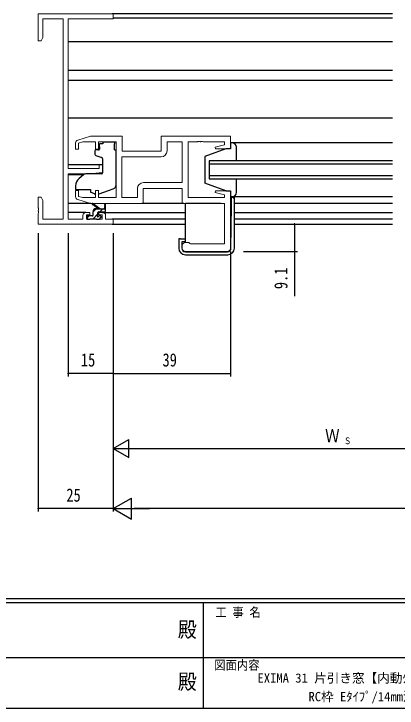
# Model space of a CAD drawing. Units: millimetres, scale not verified. Extents: x -1073 to 397, y -282 to 282.
# Drawn here: x -71.9 to 55.6, y -282.1 to -51 of the extents above; entities that cross this region are included whole.
import ezdxf
from ezdxf.enums import TextEntityAlignment as Align

# ---------------------------------------------------------------- set-up
doc = ezdxf.new("R2010")
doc.units = ezdxf.units.MM
doc.header["$LTSCALE"] = 2
for name, color, linetype in [('0-1_USER1', 3, 'Continuous'), ('0-3_YKK_12', 2, 'Continuous'), ('0-4_YKK_13', 4, 'Continuous'), ('0-6_YKK_D', 6, 'Continuous'), ('0-7_YKK_ZWAK', 7, 'Continuous')]:
    doc.layers.add(name, color=color, linetype=linetype)
doc.layers.add('0-2_YKK_11', color=7, linetype='Continuous', lineweight=18)
doc.styles.add('ＭＳ ゴシック', font='')
doc.styles.get('ＭＳ ゴシック').set_extended_font_data('MS Gothic')

msp = doc.modelspace()

# ---------------------------------------------------------------- linework, layer by layer
at = {"layer": '0-2_YKK_11'}
for p, q in [((-63.9, -51.005), (-38.9, -51.005)), ((-63.9, -60.005), (-63.9, -51.005)), ((-55.53, -52.635), (-62.27, -52.635)), ((-62.27, -52.635), (-62.27, -58.914)), ((-55.53, -119.375), (-55.53, -52.635)), ((-53.9, -52.635), (-53.9, -102.505)), ((-38.9, -52.635), (-53.9, -52.635)), ((-38.9, -51.005), (-38.9, -52.635)), ((-62.9, -60.005), (-63.9, -60.005)), ((-62.27, -58.914), (-62.9, -60.005)), ((-50.687, -92.991), (-46.4, -91.705)), ((-46.4, -91.705), (-35.9, -91.705)), ((-35.9, -91.705), (-35.9, -96.705)), ((-22.9, -91.705), (0.1, -91.705)), ((-22.9, -96.705), (-22.9, -91.705)), ((0.1, -91.705), (0.1, -95.905)), ((-51.4, -96.005), (-51.4, -93.949)), ((-49.005, -93.635), (-50.4, -94.053)), ((-50.4, -94.053), (-50.4, -96.005)), ((-44.8, -93.635), (-49.005, -93.635)), ((-44.8, -96.005), (-44.8, -93.635)), ((-37.9, -93.635), (-43.8, -93.635)), ((-43.8, -93.635), (-43.8, -96.005)), ((-37.9, -112.175), (-37.9, -93.635)), ((-20.97, -93.635), (-15.9, -93.635)), ((-20.97, -96.635), (-20.97, -93.635)), ((-13.9, -93.635), (-13.9, -112.175)), ((-10.858, -93.635), (-13.9, -93.635)), ((-10.675, -93.515), (-10.858, -93.635)), ((-10.125, -93.515), (-10.675, -93.515)), ((-9.942, -93.635), (-10.125, -93.515)), ((-9.858, -93.635), (-9.942, -93.635)), ((-9.675, -93.515), (-9.858, -93.635)), ((-9.125, -93.515), (-9.675, -93.515)), ((-8.942, -93.635), (-9.125, -93.515)), ((-1.83, -93.635), (-8.942, -93.635)), ((-4.929, -95.383), (-1.83, -94.552)), ((-1.83, -94.552), (-1.83, -93.635)), ((-50.4, -96.005), (-51.4, -96.005)), ((-43.8, -96.005), (-44.8, -96.005)), ((-35.9, -96.705), (-22.9, -96.705)), ((-4.86, -95.905), (-4.929, -95.383)), ((0.1, -95.905), (-4.86, -95.905)), ((-35.97, -98.635), (-22.97, -98.635)), ((-35.97, -112.175), (-35.97, -98.635)), ((-35.97, -112.175), (-35.97, -98.635)), ((-43.6, -101.205), (-42.4, -101.205)), ((-43.6, -102.505), (-43.6, -101.205)), ((-42.4, -101.205), (-42.4, -103.811)), ((-53.9, -102.505), (-43.6, -102.505)), ((-42.4, -103.811), (-46.9, -104.205)), ((-53.9, -104.205), (-53.9, -119.375)), ((-46.9, -104.205), (-53.9, -104.205)), ((-51.4, -111.861), (-51.4, -109.805)), ((-51.4, -109.805), (-50.4, -109.805)), ((-50.4, -109.805), (-50.4, -111.757)), ((-44.8, -112.175), (-44.8, -109.805)), ((-44.8, -109.805), (-43.8, -109.805)), ((-43.8, -109.805), (-43.8, -112.175)), ((-30.83, -109.175), (-30.83, -112.175)), ((-28.9, -109.105), (-28.9, -114.105)), ((-15.9, -109.105), (-28.9, -109.105)), ((-15.9, -114.105), (-15.9, -109.105)), ((-4.929, -110.427), (-4.86, -109.905)), ((-1.83, -111.258), (-4.929, -110.427)), ((-4.86, -109.905), (0.1, -109.905)), ((0.1, -109.905), (0.1, -129.105)), ((-63.9, -112.005), (-62.9, -112.005)), ((-63.9, -115.547), (-63.9, -112.005)), ((-62.9, -112.005), (-62.27, -113.096)), ((-62.27, -113.096), (-62.27, -119.375)), ((-46.4, -114.105), (-50.687, -112.819)), ((-50.4, -111.757), (-49.005, -112.175)), ((-49.005, -112.175), (-44.8, -112.175)), ((-43.8, -112.175), (-37.9, -112.175)), ((-30.83, -112.175), (-35.97, -112.175)), ((-13.9, -112.175), (-1.83, -112.175)), ((-1.83, -112.175), (-1.83, -111.258)), ((-63.78, -115.73), (-63.9, -115.547)), ((-28.9, -114.105), (-46.4, -114.105)), ((-1.83, -114.105), (-15.9, -114.105)), ((-1.83, -127.605), (-1.83, -114.105)), ((-63.9, -116.463), (-63.78, -116.28)), ((-63.9, -116.547), (-63.9, -116.463)), ((-63.78, -116.73), (-63.9, -116.547)), ((-63.9, -117.463), (-63.78, -117.28)), ((-63.9, -121.005), (-63.9, -117.463)), ((-63.78, -116.28), (-63.78, -115.73)), ((-63.78, -117.28), (-63.78, -116.73)), ((-48, -117.105), (-46.7, -117.105)), ((-46.7, -117.105), (-46.7, -117.905)), ((-43.7, -117.105), (-42.4, -117.105)), ((-43.7, -117.905), (-43.7, -117.105)), ((-62.27, -119.375), (-55.53, -119.375)), ((-53.9, -119.375), (-49, -119.375)), ((-49, -119.375), (-49, -118.105)), ((-47.8, -117.905), (-47.8, -119.375)), ((-46.7, -117.905), (-47.8, -117.905)), ((-47.8, -119.375), (-42.6, -119.375)), ((-42.6, -117.905), (-43.7, -117.905)), ((-42.6, -119.375), (-42.6, -117.905)), ((-41.4, -118.105), (-41.4, -119.375)), ((-41.4, -119.375), (-38.9, -119.375)), ((-38.9, -119.375), (-38.9, -121.005)), ((-38.9, -121.005), (-63.9, -121.005)), ((-15.9, -129.105), (-15.9, -128.105)), ((-14.9, -127.105), (-13.7, -127.105)), ((-13.7, -127.105), (-13.4, -127.405)), ((-13.4, -127.405), (-13.2, -127.605)), ((-13.2, -127.605), (-1.83, -127.605)), ((-0.9, -130.105), (-14.9, -130.105))]:
    msp.add_line(p, q, dxfattribs=at)
msp.add_lwpolyline([(-15.9, -93.635), (-15.9, -107.175), (-28.83, -107.175)], dxfattribs=at)
for centre, radius, start, end in [((-50.4, -93.949), 1, 106.69926, 180.00004), ((-22.97, -96.635), 2, 270.00001, 359.99999), ((-28.83, -109.175), 2, 90.00001, 179.99999), ((-50.4, -111.861), 1, 179.99996, 253.30074), ((-48, -118.105), 1, 90.00001, 179.99999), ((-42.4, -118.105), 1, 0.00001, 89.99999), ((-14.9, -128.105), 1, 90.00001, 179.99999), ((-14.9, -129.105), 1, 180.00001, 269.99999), ((-0.9, -129.105), 1, 270.00001, 359.99999)]:
    msp.add_arc(centre, radius, start, end, dxfattribs=at)
at = {"layer": '0-3_YKK_12'}
for p, q in [((54.1, -51.005), (-39.2, -51.005)), ((54.1, -52.405), (-38.9, -52.405)), ((54.1, -60.305), (-53.9, -60.305)), ((54.1, -69.805), (-53.9, -69.805)), ((54.1, -73.205), (-53.9, -73.205)), ((54.1, -85.705), (-53.9, -85.705)), ((54.1, -93.905), (0.1, -93.905)), ((-42.4, -101.205), (-53.9, -101.205)), ((54.1, -99.905), (-6.9, -99.905)), ((-6.9, -99.905), (-6.9, -105.905)), ((-6.9, -100.905), (54.1, -100.905)), ((54.1, -99.905), (53.6, -99.905)), ((53.6, -100.905), (54.1, -100.905)), ((-48.777, -104.605), (-53.9, -104.605)), ((54.1, -104.905), (-6.9, -104.905)), ((-6.9, -105.905), (54.1, -105.905)), ((54.1, -104.905), (53.6, -104.905)), ((53.6, -105.905), (54.1, -105.905)), ((54.1, -111.905), (0.1, -111.905)), ((-46.327, -114.105), (-53.9, -114.105)), ((-15.4, -114.105), (-29.4, -114.105)), ((54.1, -114.105), (1.435, -114.105)), ((-48, -117.105), (-53.9, -117.105)), ((-42.4, -117.105), (-14.865, -117.105)), ((1.435, -117.105), (54.1, -117.105)), ((-14.865, -119.375), (-39.2, -119.375)), ((54.1, -119.375), (1.435, -119.375)), ((-39.2, -121.005), (-14.865, -121.005)), ((1.435, -121.005), (54.1, -121.005))]:
    msp.add_line(p, q, dxfattribs=at)
at = {"layer": '0-4_YKK_13'}
for p, q in [((-43.47, -95.305), (-43.47, -94.305)), ((-42.3, -94.305), (-43.47, -94.305)), ((-42.3, -93.635), (-38.5, -93.635)), ((-42.3, -93.635), (-42.3, -94.305)), ((-38.5, -93.635), (-38.5, -94.305)), ((-38.5, -95.305), (-38.5, -94.305)), ((0.1, -93.905), (0.1, -95.905)), ((0.6, -93.905), (0.1, -93.905)), ((-45, -96.605), (-45, -97.655)), ((-43.77, -96.305), (-44.7, -96.305)), ((-43.47, -95.305), (-43.47, -96.005)), ((-38.5, -96.305), (-38.5, -95.305)), ((-38.5, -96.305), (-37.9, -96.305)), ((-37.9, -107.86), (-37.9, -96.305)), ((-1.4, -95.905), (-8.4, -98.505)), ((0.1, -95.905), (-1.4, -95.905)), ((2.1, -99.905), (2.1, -95.405)), ((-44.671, -98.125), (-42.671, -98.853)), ((-42.4, -99.301), (-42.4, -103.908)), ((-8.4, -98.505), (-8.4, -107.305)), ((-48.637, -104.488), (-50.328, -105.907)), ((-42.617, -104.207), (-48.003, -104.254)), ((2.1, -110.405), (2.1, -105.905)), ((-51.4, -108.205), (-51.4, -109.505)), ((-1.4, -109.905), (-8.4, -107.305)), ((-51.4, -109.505), (-46.4, -109.505)), ((-46.4, -109.505), (-46.4, -109.805)), ((-46.4, -109.805), (-46.4, -110.302)), ((-45.094, -110.911), (-46.4, -110.302)), ((-43.528, -110.946), (-38.891, -109.271)), ((-1.4, -109.905), (0.1, -109.905)), ((0.1, -109.905), (0.1, -111.905)), ((0.1, -111.905), (0.6, -111.905)), ((0.428, -114.887), (0.521, -113.105)), ((0.435, -114.405), (0.435, -111.905)), ((0.545, -112.105), (0.545, -111.905)), ((0.569, -112.105), (0.545, -112.105)), ((0.935, -112.105), (0.569, -112.105)), ((1.435, -112.605), (1.435, -111.905)), ((1.435, -113.105), (1.435, -112.605)), ((1.435, -129.005), (1.435, -113.105)), ((-43.9, -115.875), (-45.719, -114.474)), ((-43.3, -115.875), (-45.518, -114.192)), ((-41.7, -114.749), (-41.899, -115.875)), ((-41.4, -116.575), (-41.4, -114.576)), ((-14.865, -126.905), (-14.865, -114.105)), ((-3.529, -114.105), (-14.865, -114.105)), ((-3.029, -114.105), (-3.529, -114.105)), ((0.1, -114.405), (0.444, -114.405)), ((0.305, -129.015), (0.428, -114.887)), ((0.428, -114.887), (0.43, -114.677)), ((0.43, -114.677), (0.444, -114.405)), ((-44.54, -115.875), (-45.6, -116.935)), ((-45.6, -117.975), (-45.6, -116.875)), ((-44, -117.58), (-45.595, -119.175)), ((-44.6, -115.875), (-41.4, -115.875)), ((-44, -117.814), (-44, -117.175)), ((-43.7, -116.875), (-41.7, -116.875)), ((-42.295, -115.875), (-43.295, -116.875)), ((-46.94, -118.275), (-47.6, -118.935)), ((-47.6, -118.575), (-47.6, -119.075)), ((-45.9, -118.275), (-47.3, -118.275)), ((-47.3, -119.375), (-46.8, -119.375)), ((-46.6, -119.175), (-44.5, -119.175)), ((-44.3, -119.375), (-43.7, -119.375)), ((-43.2, -118.275), (-43.539, -118.275)), ((-43.488, -119.287), (-42.988, -118.787)), ((-16.565, -125.905), (-14.865, -125.905)), ((-14.865, -126.905), (-16.065, -126.905)), ((-16.065, -126.905), (-16.065, -129.005)), ((-14.865, -130.205), (-0.895, -130.205)), ((-14.865, -131.205), (-0.765, -131.205))]:
    msp.add_line(p, q, dxfattribs=at)
msp.add_lwpolyline([(-16.565, -125.905), (-17.065, -125.905), (-17.065, -129.005)], dxfattribs=at)
for centre, radius, start, end in [((0.6, -95.405), 1.5, 0, 90), ((-44.7, -96.605), 0.3, 90, 180), ((-43.77, -96.005), 0.3, 270, 0), ((-44.5, -97.655), 0.5, 180, 250), ((-42.9, -99.301), 0.5, 0, 70), ((-42.7, -103.908), 0.3, 270.5, 0), ((-48.4, -108.205), 3, 130, 180), ((-47.994, -105.254), 1, 90.5, 130), ((-39.4, -107.86), 1.5, 289.85326, 0), ((-44.671, -110.005), 1, 245, 262.59308), ((0.6, -110.405), 1.5, 270, 0), ((-43.868, -110.005), 1, 273.88684, 289.85326), ((0.935, -112.605), 0.5, 360, 90), ((-45.7, -114.275), 0.2, 24.41711, 264.41711), ((-41.6, -114.576), 0.2, 360, 240), ((-44.6, -116.875), 1, 90, 180), ((-44.3, -117.814), 0.3, 303.05573, 360), ((-43.7, -117.175), 0.3, 90, 180), ((-41.7, -116.575), 0.3, 270, 360), ((-47.3, -118.575), 0.3, 90, 180), ((-47.3, -119.075), 0.3, 180, 270), ((-46.8, -119.175), 0.2, 270, 360), ((-45.9, -117.975), 0.3, 270, 360), ((-44.3, -119.175), 0.2, 180, 270), ((-44, -118.275), 0.25, 123.05573, 326.94427), ((-43.539, -118.575), 0.3, 90, 146.94427), ((-43.7, -119.075), 0.3, 270, 315), ((-43.2, -118.575), 0.3, 315, 90), ((-14.865, -129.005), 2.2, 180, 270), ((-14.865, -129.005), 1.2, 180, 270), ((-0.895, -129.005), 1.2, 270, 359.5), ((-0.765, -129.005), 2.2, 270, 0)]:
    msp.add_arc(centre, radius, start, end, dxfattribs=at)
at = {"layer": '0-6_YKK_D'}
for p, q in [((4.435, -121.005), (22.435, -121.005)), ((21.435, -121.005), (21.435, -130.105)), ((-63.9, -124.005), (-63.9, -216.7)), ((-53.9, -124.005), (-53.9, -171.703)), ((-38.9, -124.005), (-38.9, -216.7)), ((-38.9, -124.005), (-38.9, -216.7)), ((-38.9, -124.005), (-38.9, -171.703)), ((-38.9, -124.005), (-38.9, -171.703)), ((0.1, -130.105), (0.1, -171.703)), ((4.435, -130.105), (22.435, -130.105)), ((21.435, -130.105), (21.435, -145.005)), ((-38.9, -170.703), (-53.9, -170.703)), ((-38.9, -170.703), (0.1, -170.703)), ((-38.9, -178.7), (-38.9, -196.7)), ((-38.9, -195.7), (-33.704, -192.7)), ((-33.704, -198.7), (-33.704, -192.7)), ((-38.9, -195.7), (-28.508, -195.7)), ((-38.9, -195.7), (-33.704, -198.7)), ((-32.9, -195.7), (105.1, -195.7)), ((-38.9, -215.7), (-32.838, -212.2)), ((-32.838, -219.2), (-32.838, -212.2)), ((-38.9, -215.7), (-63.9, -215.7)), ((-38.9, -215.7), (-26.776, -215.7)), ((-38.9, -215.7), (-32.838, -219.2)), ((294.1, -215.7), (-31.9, -215.7))]:
    msp.add_line(p, q, dxfattribs=at)
for centre, start, end in [((21.435, -121.005), 90, 270), ((21.435, -121.005), 270, 90), ((21.435, -130.105), 90, 270), ((21.435, -130.105), 270, 90), ((-53.9, -170.703), 0, 180), ((-53.9, -170.703), 180, 0), ((-38.9, -170.703), 0, 180), ((-38.9, -170.703), 0, 180), ((-38.9, -170.703), 180, 0), ((-38.9, -170.703), 180, 0), ((0.1, -170.703), 0, 180), ((0.1, -170.703), 180, 0), ((-63.9, -215.7), 0, 180), ((-63.9, -215.7), 180, 0)]:
    msp.add_arc(centre, 0.106, start, end, dxfattribs=at)
at = {"layer": '0-7_YKK_ZWAK'}
for p, q in [((376.1, -245.7), (-393.9, -245.7)), ((338.3, -247.1), (-393.9, -247.1)), ((-8.9, -247.1), (-8.9, -282.1)), ((-136.3, -265.299), (-7.5, -265.299)), ((-7.5, -265.299), (121.3, -265.299)), ((-393.9, -282.1), (338.3, -282.1))]:
    msp.add_line(p, q, dxfattribs=at)

# ---------------------------------------------------------------- texts
at = {"layer": '0-1_USER1', "style": 'ＭＳ ゴシック'}
for s, p in [('EXIMA 31 片引き窓【内動ﾀｲﾌﾟ】 N仕様', (9.137, -274.549)), ('RC枠 Eﾀｲﾌﾟ/14mm溝幅', (26.097, -280.725))]:
    msp.add_text(s, height=3.079, dxfattribs=at).set_placement(p, align=Align.BOTTOM_LEFT)
at = {"layer": '0-6_YKK_D', "style": 'ＭＳ ゴシック', "width": 0.8}
msp.add_text('9.1', height=4.399, rotation=90, dxfattribs=at).set_placement((20.435, -142.632), align=Align.BOTTOM_LEFT)
for s, height, p in [('39', 4.399, (-22.47, -169.703)), ('15', 4.399, (-49.641, -169.703)), ('Ｗ', 4.399, (31.647, -194.9)), ('Ｓ', 2.199, (37.885, -194.9)), ('25', 4.399, (-54.482, -214.7))]:
    msp.add_text(s, height=height, dxfattribs=at).set_placement(p, align=Align.BOTTOM_LEFT)
at = {"layer": '0-7_YKK_ZWAK', "style": 'ＭＳ ゴシック', "width": 0.9}
for s, height, p in [('工 事 名', 3.079, (-4.888, -252.633)), ('殿', 5.132, (-17.382, -260.056)), ('図面内容', 3.079, (-5.283, -270.248)), ('殿', 5.132, (-17.382, -277.378))]:
    msp.add_text(s, height=height, dxfattribs=at).set_placement(p, align=Align.BOTTOM_LEFT)

doc.saveas('drawing.dxf')
